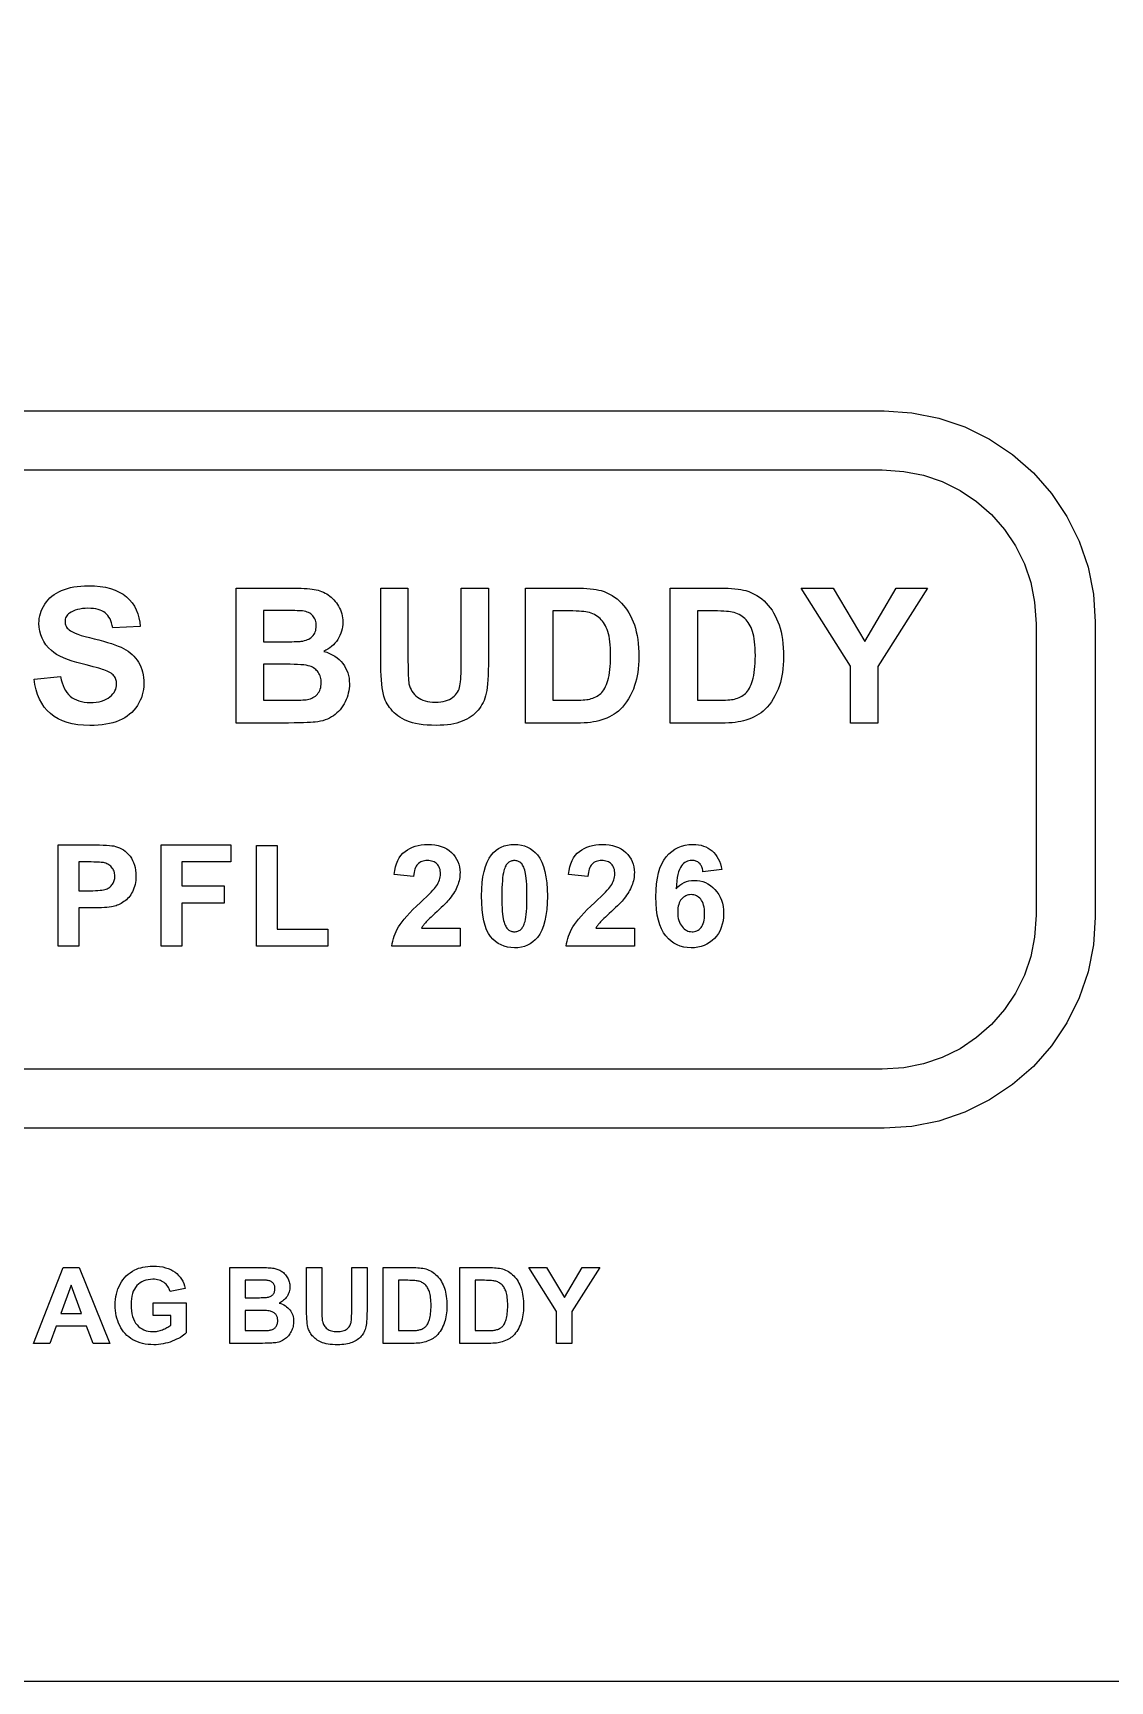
# Model space of a CAD drawing. Header units: millimetres. Extents: x 0 to 300, y 0 to 200.
# Drawn here: x 251.72 to 277.23, y 0 to 39.06 of the extents above; entities that cross this region are included whole.
import ezdxf

# ---------------------------------------------------------------- set-up
doc = ezdxf.new("R2010")
doc.units = ezdxf.units.MM
for name, color, linetype in [('CUT', 1, 'Continuous'), ('ENGRAVE', 5, 'Continuous'), ('LABELS', 250, 'Continuous'), ('SHEET', 8, 'Continuous')]:
    doc.layers.add(name, color=color, linetype=linetype)

msp = doc.modelspace()

# ---------------------------------------------------------------- linework, layer by layer
at = {"layer": 'CUT'}
msp.add_lwpolyline([(239.881, 30.101), (271.881, 30.101), (272.534, 30.058), (273.175, 29.93), (273.795, 29.72), (274.381, 29.431), (274.925, 29.068), (275.417, 28.636), (275.848, 28.145), (276.211, 27.601), (276.501, 27.014), (276.711, 26.395), (276.838, 25.753), (276.881, 25.101), (276.881, 18.101), (276.838, 17.448), (276.711, 16.807), (276.501, 16.187), (276.211, 15.601), (275.848, 15.057), (275.417, 14.565), (274.925, 14.134), (274.381, 13.771), (273.795, 13.481), (273.175, 13.271), (272.534, 13.144), (271.881, 13.101), (239.881, 13.101)], dxfattribs=at)
at = {"layer": 'ENGRAVE'}
msp.add_lwpolyline([(239.927, 28.701), (271.835, 28.701), (272.351, 28.667), (272.812, 28.575), (273.258, 28.424), (273.68, 28.216), (274.071, 27.954), (274.425, 27.644), (274.735, 27.29), (274.996, 26.899), (275.204, 26.477), (275.356, 26.032), (275.447, 25.57), (275.481, 25.055), (275.481, 18.147), (275.447, 17.631), (275.356, 17.17), (275.204, 16.724), (274.996, 16.302), (274.735, 15.911), (274.425, 15.557), (274.071, 15.247), (273.68, 14.986), (273.258, 14.778), (272.812, 14.626), (272.351, 14.535), (271.835, 14.501), (239.927, 14.501)], dxfattribs=at)
for points in [[(252.433, 23.59), (252.46, 23.53), (252.491, 23.474), (252.525, 23.424), (252.563, 23.379), (252.605, 23.339), (252.65, 23.304), (252.699, 23.274), (252.752, 23.249), (252.808, 23.228), (252.869, 23.212), (252.933, 23.2), (253.001, 23.193), (253.073, 23.191), (253.149, 23.193), (253.219, 23.199), (253.285, 23.209), (253.347, 23.224), (253.403, 23.242), (253.455, 23.265), (253.501, 23.292), (253.543, 23.323), (253.58, 23.357), (253.613, 23.392), (253.64, 23.428), (253.662, 23.466), (253.679, 23.505), (253.692, 23.546), (253.699, 23.588), (253.702, 23.632), (253.7, 23.66), (253.697, 23.686), (253.692, 23.712), (253.685, 23.737), (253.676, 23.76), (253.664, 23.783), (253.651, 23.804), (253.635, 23.825), (253.617, 23.845), (253.595, 23.863), (253.571, 23.882), (253.544, 23.899), (253.513, 23.916), (253.479, 23.933), (253.442, 23.948), (253.402, 23.964), (253.37, 23.974), (253.328, 23.987), (253.277, 24.002), (253.216, 24.018), (253.147, 24.037), (253.069, 24.057), (252.982, 24.079), (252.885, 24.103), (252.76, 24.136), (252.645, 24.171), (252.539, 24.208), (252.443, 24.247), (252.357, 24.287), (252.28, 24.33), (252.213, 24.374), (252.156, 24.42), (252.087, 24.488), (252.027, 24.559), (251.977, 24.634), (251.935, 24.713), (251.903, 24.795), (251.88, 24.881), (251.866, 24.971), (251.861, 25.064), (251.864, 25.124), (251.87, 25.184), (251.881, 25.243), (251.896, 25.3), (251.916, 25.357), (251.939, 25.413), (251.968, 25.467), (252, 25.521), (252.037, 25.573), (252.077, 25.621), (252.121, 25.666), (252.169, 25.708), (252.221, 25.747), (252.277, 25.783), (252.336, 25.816), (252.399, 25.845), (252.466, 25.871), (252.537, 25.894), (252.61, 25.913), (252.687, 25.929), (252.768, 25.941), (252.852, 25.949), (252.939, 25.955), (253.029, 25.956), (253.175, 25.952), (253.312, 25.94), (253.439, 25.919), (253.557, 25.89), (253.666, 25.853), (253.765, 25.808), (253.855, 25.754), (253.936, 25.692), (254.008, 25.624), (254.07, 25.549), (254.124, 25.469), (254.168, 25.384), (254.204, 25.293), (254.23, 25.197), (254.248, 25.095), (254.256, 24.987), (253.61, 24.959), (253.598, 25.018), (253.583, 25.074), (253.565, 25.124), (253.545, 25.171), (253.521, 25.213), (253.494, 25.251), (253.465, 25.284), (253.432, 25.314), (253.396, 25.339), (253.355, 25.361), (253.31, 25.379), (253.261, 25.395), (253.208, 25.406), (253.151, 25.415), (253.089, 25.42), (253.023, 25.422), (252.954, 25.42), (252.89, 25.414), (252.829, 25.405), (252.772, 25.393), (252.718, 25.376), (252.669, 25.357), (252.623, 25.333), (252.582, 25.306), (252.558, 25.287), (252.537, 25.266), (252.519, 25.243), (252.505, 25.219), (252.494, 25.194), (252.486, 25.166), (252.481, 25.138), (252.479, 25.107), (252.481, 25.079), (252.485, 25.053), (252.493, 25.027), (252.503, 25.002), (252.517, 24.978), (252.533, 24.955), (252.553, 24.934), (252.575, 24.913), (252.611, 24.887), (252.658, 24.861), (252.716, 24.835), (252.785, 24.808), (252.864, 24.781), (252.955, 24.754), (253.057, 24.727), (253.169, 24.699), (253.283, 24.671), (253.389, 24.643), (253.488, 24.615), (253.579, 24.586), (253.662, 24.557), (253.738, 24.528), (253.806, 24.498), (253.866, 24.469), (253.921, 24.438), (253.973, 24.404), (254.022, 24.367), (254.068, 24.328), (254.11, 24.286), (254.15, 24.241), (254.186, 24.194), (254.22, 24.144), (254.25, 24.091), (254.276, 24.034), (254.298, 23.975), (254.316, 23.913), (254.33, 23.848), (254.34, 23.78), (254.346, 23.708), (254.348, 23.634), (254.345, 23.566), (254.338, 23.499), (254.326, 23.433), (254.309, 23.368), (254.288, 23.304), (254.262, 23.241), (254.231, 23.179), (254.195, 23.119), (254.155, 23.061), (254.111, 23.006), (254.062, 22.956), (254.01, 22.91), (253.954, 22.867), (253.894, 22.828), (253.831, 22.793), (253.763, 22.762), (253.691, 22.735), (253.614, 22.711), (253.534, 22.691), (253.449, 22.674), (253.36, 22.662), (253.266, 22.652), (253.168, 22.647), (253.066, 22.645), (252.919, 22.65), (252.781, 22.663), (252.651, 22.685), (252.53, 22.715), (252.418, 22.755), (252.314, 22.803), (252.22, 22.86), (252.134, 22.926), (252.057, 23), (251.988, 23.082), (251.927, 23.172), (251.875, 23.27), (251.83, 23.376), (251.794, 23.491), (251.766, 23.613), (251.746, 23.743), (252.374, 23.804), (252.39, 23.728), (252.41, 23.656)], [(258.214, 25.89), (258.276, 25.884), (258.331, 25.878), (258.381, 25.87), (258.427, 25.861), (258.472, 25.85), (258.515, 25.837), (258.558, 25.821), (258.599, 25.804), (258.639, 25.784), (258.677, 25.762), (258.715, 25.738), (258.751, 25.712), (258.785, 25.684), (258.818, 25.653), (258.85, 25.621), (258.88, 25.587), (258.908, 25.55), (258.935, 25.511), (258.96, 25.471), (258.983, 25.428), (259.003, 25.385), (259.02, 25.34), (259.034, 25.294), (259.045, 25.246), (259.053, 25.198), (259.057, 25.148), (259.059, 25.096), (259.057, 25.041), (259.051, 24.986), (259.042, 24.933), (259.028, 24.881), (259.011, 24.83), (258.991, 24.78), (258.966, 24.731), (258.938, 24.684), (258.906, 24.638), (258.872, 24.596), (258.835, 24.556), (258.795, 24.52), (258.752, 24.486), (258.707, 24.455), (258.66, 24.427), (258.609, 24.402), (258.68, 24.379), (258.747, 24.352), (258.809, 24.322), (258.868, 24.287), (258.922, 24.249), (258.972, 24.207), (259.017, 24.161), (259.059, 24.112), (259.096, 24.06), (259.127, 24.005), (259.154, 23.948), (259.177, 23.889), (259.194, 23.827), (259.206, 23.764), (259.213, 23.698), (259.216, 23.63), (259.214, 23.575), (259.21, 23.521), (259.202, 23.468), (259.19, 23.414), (259.176, 23.361), (259.159, 23.309), (259.138, 23.257), (259.114, 23.205), (259.088, 23.155), (259.059, 23.107), (259.028, 23.062), (258.994, 23.019), (258.958, 22.98), (258.92, 22.942), (258.88, 22.908), (258.837, 22.875), (258.792, 22.846), (258.744, 22.82), (258.694, 22.796), (258.641, 22.776), (258.586, 22.758), (258.528, 22.744), (258.467, 22.732), (258.404, 22.724), (258.356, 22.72), (258.295, 22.716), (258.219, 22.712), (258.128, 22.71), (258.024, 22.707), (257.905, 22.705), (257.772, 22.703), (257.625, 22.702), (256.535, 22.702), (256.535, 25.902), (257.814, 25.902), (257.906, 25.901), (257.992, 25.9), (258.072, 25.897), (258.146, 25.894)], [(260.605, 23.981), (260.607, 23.9), (260.609, 23.829), (260.613, 23.766), (260.617, 23.713), (260.622, 23.669), (260.627, 23.634), (260.639, 23.586), (260.655, 23.541), (260.675, 23.497), (260.697, 23.457), (260.724, 23.419), (260.754, 23.383), (260.788, 23.349), (260.825, 23.319), (260.866, 23.291), (260.91, 23.266), (260.958, 23.246), (261.01, 23.229), (261.065, 23.216), (261.123, 23.207), (261.186, 23.201), (261.252, 23.2), (261.318, 23.201), (261.381, 23.207), (261.439, 23.215), (261.493, 23.228), (261.543, 23.243), (261.588, 23.263), (261.629, 23.286), (261.666, 23.312), (261.7, 23.341), (261.729, 23.371), (261.755, 23.403), (261.778, 23.437), (261.797, 23.473), (261.813, 23.509), (261.826, 23.548), (261.834, 23.588), (261.841, 23.632), (261.847, 23.683), (261.852, 23.741), (261.856, 23.806), (261.859, 23.877), (261.861, 23.955), (261.862, 24.04), (261.863, 24.132), (261.863, 25.902), (262.509, 25.902), (262.509, 24.221), (262.508, 24.082), (262.506, 23.954), (262.502, 23.836), (262.496, 23.729), (262.488, 23.633), (262.479, 23.547), (262.469, 23.472), (262.457, 23.407), (262.442, 23.349), (262.425, 23.293), (262.405, 23.239), (262.382, 23.188), (262.356, 23.139), (262.328, 23.092), (262.297, 23.047), (262.263, 23.005), (262.227, 22.965), (262.187, 22.928), (262.144, 22.892), (262.099, 22.858), (262.05, 22.827), (261.999, 22.797), (261.944, 22.77), (261.887, 22.744), (261.826, 22.722), (261.76, 22.702), (261.69, 22.685), (261.615, 22.672), (261.536, 22.661), (261.452, 22.653), (261.364, 22.649), (261.271, 22.647), (261.16, 22.649), (261.056, 22.654), (260.959, 22.662), (260.868, 22.674), (260.785, 22.689), (260.708, 22.707), (260.639, 22.728), (260.576, 22.753), (260.518, 22.781), (260.464, 22.81), (260.412, 22.841), (260.364, 22.875), (260.319, 22.91), (260.277, 22.948), (260.238, 22.987), (260.202, 23.028), (260.169, 23.071), (260.139, 23.114), (260.112, 23.157), (260.088, 23.201), (260.066, 23.246), (260.048, 23.291), (260.033, 23.337), (260.02, 23.383), (260.006, 23.456), (259.993, 23.537), (259.982, 23.626), (259.973, 23.723), (259.966, 23.829), (259.961, 23.943), (259.958, 24.065), (259.957, 24.195), (259.957, 25.902), (260.603, 25.902), (260.603, 24.169), (260.604, 24.07)], [(264.921, 25.887), (264.994, 25.878), (265.061, 25.867), (265.122, 25.855), (265.178, 25.841), (265.247, 25.818), (265.313, 25.791), (265.377, 25.76), (265.439, 25.726), (265.498, 25.687), (265.555, 25.644), (265.609, 25.597), (265.66, 25.546), (265.709, 25.492), (265.754, 25.434), (265.797, 25.374), (265.837, 25.311), (265.874, 25.244), (265.907, 25.175), (265.938, 25.103), (265.966, 25.028), (265.99, 24.949), (266.011, 24.865), (266.029, 24.778), (266.044, 24.685), (266.056, 24.588), (266.064, 24.487), (266.069, 24.381), (266.07, 24.271), (266.069, 24.174), (266.064, 24.081), (266.057, 23.99), (266.046, 23.904), (266.032, 23.82), (266.015, 23.74), (265.995, 23.663), (265.972, 23.59), (265.941, 23.505), (265.906, 23.424), (265.868, 23.347), (265.826, 23.274), (265.782, 23.206), (265.734, 23.141), (265.684, 23.081), (265.629, 23.025), (265.586, 22.985), (265.538, 22.948), (265.487, 22.912), (265.432, 22.879), (265.373, 22.848), (265.311, 22.82), (265.245, 22.794), (265.175, 22.77), (265.12, 22.754), (265.06, 22.74), (264.995, 22.728), (264.926, 22.719), (264.852, 22.711), (264.774, 22.706), (264.691, 22.703), (264.604, 22.702), (263.388, 22.702), (263.388, 25.902), (264.569, 25.902), (264.666, 25.901), (264.757, 25.898), (264.842, 25.893)], [(268.349, 25.887), (268.422, 25.878), (268.489, 25.867), (268.551, 25.855), (268.606, 25.841), (268.675, 25.818), (268.742, 25.791), (268.806, 25.76), (268.867, 25.726), (268.926, 25.687), (268.983, 25.644), (269.037, 25.597), (269.088, 25.546), (269.137, 25.492), (269.183, 25.434), (269.226, 25.374), (269.265, 25.311), (269.302, 25.244), (269.336, 25.175), (269.366, 25.103), (269.394, 25.028), (269.419, 24.949), (269.44, 24.865), (269.458, 24.778), (269.473, 24.685), (269.484, 24.588), (269.492, 24.487), (269.497, 24.381), (269.499, 24.271), (269.497, 24.174), (269.493, 24.081), (269.485, 23.99), (269.474, 23.904), (269.46, 23.82), (269.444, 23.74), (269.424, 23.663), (269.401, 23.59), (269.369, 23.505), (269.334, 23.424), (269.296, 23.347), (269.255, 23.274), (269.21, 23.206), (269.163, 23.141), (269.112, 23.081), (269.058, 23.025), (269.014, 22.985), (268.966, 22.948), (268.915, 22.912), (268.86, 22.879), (268.802, 22.848), (268.739, 22.82), (268.673, 22.794), (268.604, 22.77), (268.548, 22.754), (268.488, 22.74), (268.423, 22.728), (268.354, 22.719), (268.28, 22.711), (268.202, 22.706), (268.119, 22.703), (268.032, 22.702), (266.816, 22.702), (266.816, 25.902), (267.997, 25.902), (268.094, 25.901), (268.185, 25.898), (268.27, 25.893)], [(271.425, 24.636), (272.163, 25.902), (272.908, 25.902), (271.731, 24.044), (271.731, 22.702), (271.087, 22.702), (271.087, 24.049), (269.915, 25.902), (270.672, 25.902)], [(257.911, 24.632), (257.965, 24.634), (258.011, 24.635), (258.047, 24.638), (258.074, 24.64), (258.115, 24.646), (258.153, 24.655), (258.189, 24.666), (258.222, 24.679), (258.254, 24.694), (258.283, 24.712), (258.31, 24.732), (258.335, 24.755), (258.357, 24.779), (258.377, 24.806), (258.393, 24.834), (258.406, 24.865), (258.417, 24.897), (258.424, 24.931), (258.429, 24.967), (258.43, 25.005), (258.429, 25.041), (258.425, 25.075), (258.419, 25.108), (258.41, 25.139), (258.398, 25.169), (258.384, 25.196), (258.367, 25.222), (258.348, 25.246), (258.326, 25.268), (258.302, 25.288), (258.276, 25.305), (258.246, 25.32), (258.215, 25.333), (258.181, 25.344), (258.144, 25.352), (258.105, 25.358), (258.075, 25.361), (258.034, 25.363), (257.982, 25.365), (257.919, 25.367), (257.844, 25.368), (257.758, 25.369), (257.661, 25.369), (257.553, 25.369), (257.181, 25.369), (257.181, 24.629), (257.605, 24.629), (257.695, 24.629), (257.776, 24.63), (257.848, 24.631)], [(264.698, 23.245), (264.749, 23.249), (264.796, 23.253), (264.838, 23.258), (264.875, 23.264), (264.907, 23.272), (264.945, 23.282), (264.982, 23.295), (265.017, 23.309), (265.051, 23.325), (265.083, 23.342), (265.113, 23.361), (265.141, 23.382), (265.168, 23.405), (265.193, 23.43), (265.217, 23.459), (265.24, 23.492), (265.262, 23.529), (265.283, 23.569), (265.302, 23.614), (265.32, 23.662), (265.337, 23.714), (265.352, 23.77), (265.366, 23.831), (265.377, 23.897), (265.386, 23.968), (265.393, 24.043), (265.398, 24.124), (265.401, 24.209), (265.402, 24.3), (265.401, 24.39), (265.398, 24.474), (265.393, 24.554), (265.386, 24.628), (265.377, 24.696), (265.366, 24.759), (265.352, 24.817), (265.337, 24.869), (265.32, 24.918), (265.301, 24.963), (265.281, 25.006), (265.258, 25.046), (265.235, 25.084), (265.209, 25.118), (265.182, 25.15), (265.154, 25.179), (265.123, 25.206), (265.091, 25.231), (265.056, 25.253), (265.02, 25.273), (264.982, 25.29), (264.941, 25.306), (264.899, 25.319), (264.855, 25.33), (264.817, 25.337), (264.771, 25.343), (264.717, 25.349), (264.654, 25.353), (264.584, 25.356), (264.505, 25.359), (264.419, 25.36), (264.324, 25.361), (264.034, 25.361), (264.034, 23.241), (264.516, 23.241), (264.582, 23.242), (264.642, 23.243)], [(268.126, 23.245), (268.178, 23.249), (268.224, 23.253), (268.266, 23.258), (268.303, 23.264), (268.335, 23.272), (268.374, 23.282), (268.411, 23.295), (268.446, 23.309), (268.479, 23.325), (268.511, 23.342), (268.541, 23.361), (268.569, 23.382), (268.596, 23.405), (268.622, 23.43), (268.646, 23.459), (268.669, 23.492), (268.69, 23.529), (268.711, 23.569), (268.73, 23.614), (268.748, 23.662), (268.765, 23.714), (268.781, 23.77), (268.794, 23.831), (268.805, 23.897), (268.814, 23.968), (268.822, 24.043), (268.827, 24.124), (268.83, 24.209), (268.831, 24.3), (268.83, 24.39), (268.827, 24.474), (268.822, 24.554), (268.814, 24.628), (268.805, 24.696), (268.794, 24.759), (268.781, 24.817), (268.765, 24.869), (268.748, 24.918), (268.729, 24.963), (268.709, 25.006), (268.687, 25.046), (268.663, 25.084), (268.638, 25.118), (268.611, 25.15), (268.582, 25.179), (268.552, 25.206), (268.519, 25.231), (268.485, 25.253), (268.448, 25.273), (268.41, 25.29), (268.37, 25.306), (268.327, 25.319), (268.283, 25.33), (268.245, 25.337), (268.199, 25.343), (268.145, 25.349), (268.083, 25.353), (268.012, 25.356), (267.934, 25.359), (267.847, 25.36), (267.753, 25.361), (267.462, 25.361), (267.462, 23.241), (267.945, 23.241), (268.01, 23.242), (268.071, 23.243)], [(258.006, 23.244), (258.065, 23.246), (258.116, 23.249), (258.16, 23.252), (258.195, 23.256), (258.223, 23.261), (258.258, 23.268), (258.291, 23.278), (258.323, 23.291), (258.353, 23.306), (258.382, 23.323), (258.409, 23.342), (258.434, 23.364), (258.457, 23.388), (258.479, 23.415), (258.497, 23.443), (258.513, 23.474), (258.525, 23.507), (258.535, 23.542), (258.542, 23.579), (258.546, 23.619), (258.548, 23.66), (258.547, 23.695), (258.544, 23.729), (258.538, 23.762), (258.53, 23.793), (258.521, 23.823), (258.509, 23.852), (258.494, 23.879), (258.478, 23.905), (258.46, 23.929), (258.439, 23.951), (258.417, 23.972), (258.393, 23.991), (258.366, 24.009), (258.338, 24.025), (258.308, 24.039), (258.276, 24.051), (258.238, 24.062), (258.191, 24.071), (258.134, 24.079), (258.067, 24.085), (257.99, 24.09), (257.904, 24.094), (257.809, 24.096), (257.703, 24.097), (257.181, 24.097), (257.181, 23.241), (257.78, 23.241), (257.863, 23.241), (257.938, 23.242)], [(253.386, 19.811), (253.463, 19.807), (253.53, 19.802), (253.587, 19.796), (253.635, 19.789), (253.674, 19.78), (253.724, 19.765), (253.773, 19.745), (253.819, 19.722), (253.863, 19.695), (253.905, 19.663), (253.945, 19.628), (253.983, 19.589), (254.019, 19.545), (254.052, 19.499), (254.08, 19.448), (254.104, 19.395), (254.123, 19.338), (254.139, 19.278), (254.15, 19.215), (254.156, 19.148), (254.158, 19.078), (254.157, 19.024), (254.153, 18.972), (254.147, 18.922), (254.138, 18.875), (254.127, 18.829), (254.113, 18.786), (254.097, 18.745), (254.078, 18.706), (254.057, 18.67), (254.035, 18.635), (254.012, 18.603), (253.987, 18.572), (253.961, 18.543), (253.933, 18.517), (253.904, 18.492), (253.874, 18.47), (253.843, 18.449), (253.812, 18.43), (253.781, 18.414), (253.75, 18.398), (253.718, 18.385), (253.687, 18.374), (253.655, 18.364), (253.623, 18.356), (253.577, 18.348), (253.526, 18.341), (253.471, 18.335), (253.411, 18.33), (253.345, 18.326), (253.275, 18.324), (253.2, 18.322), (253.12, 18.322), (252.804, 18.322), (252.804, 17.416), (252.32, 17.416), (252.32, 19.816), (253.097, 19.816), (253.203, 19.816), (253.299, 19.814)], [(255.244, 19.41), (255.244, 18.842), (256.246, 18.842), (256.246, 18.436), (255.244, 18.436), (255.244, 17.416), (254.759, 17.416), (254.759, 19.816), (256.405, 19.816), (256.405, 19.41)], [(258.707, 17.821), (258.707, 17.416), (257.017, 17.416), (257.017, 19.797), (257.502, 19.797), (257.502, 17.821)], [(260.243, 17.536), (260.258, 17.594), (260.276, 17.652), (260.297, 17.709), (260.321, 17.766), (260.349, 17.821), (260.38, 17.876), (260.417, 17.932), (260.462, 17.993), (260.515, 18.058), (260.575, 18.128), (260.644, 18.202), (260.72, 18.281), (260.805, 18.364), (260.898, 18.451), (260.972, 18.521), (261.038, 18.584), (261.097, 18.642), (261.149, 18.694), (261.193, 18.74), (261.229, 18.781), (261.258, 18.815), (261.279, 18.844), (261.301, 18.879), (261.321, 18.915), (261.337, 18.95), (261.35, 18.986), (261.361, 19.021), (261.368, 19.056), (261.373, 19.091), (261.374, 19.125), (261.373, 19.163), (261.369, 19.198), (261.362, 19.231), (261.353, 19.262), (261.342, 19.29), (261.328, 19.316), (261.311, 19.34), (261.291, 19.362), (261.27, 19.381), (261.246, 19.398), (261.221, 19.412), (261.193, 19.424), (261.163, 19.433), (261.132, 19.44), (261.098, 19.443), (261.063, 19.445), (261.028, 19.443), (260.995, 19.439), (260.963, 19.433), (260.934, 19.423), (260.906, 19.411), (260.88, 19.396), (260.856, 19.378), (260.834, 19.358), (260.814, 19.334), (260.796, 19.307), (260.78, 19.277), (260.767, 19.243), (260.756, 19.205), (260.747, 19.163), (260.74, 19.118), (260.736, 19.07), (260.277, 19.116), (260.29, 19.207), (260.309, 19.292), (260.333, 19.37), (260.362, 19.442), (260.397, 19.507), (260.437, 19.565), (260.483, 19.616), (260.534, 19.661), (260.59, 19.7), (260.649, 19.733), (260.712, 19.762), (260.777, 19.785), (260.847, 19.803), (260.919, 19.816), (260.995, 19.824), (261.075, 19.826), (261.161, 19.823), (261.243, 19.814), (261.32, 19.799), (261.392, 19.778), (261.459, 19.751), (261.522, 19.718), (261.58, 19.68), (261.633, 19.635), (261.68, 19.585), (261.722, 19.533), (261.756, 19.478), (261.785, 19.42), (261.807, 19.359), (261.823, 19.295), (261.833, 19.228), (261.836, 19.158), (261.835, 19.118), (261.832, 19.078), (261.828, 19.039), (261.821, 19), (261.813, 18.962), (261.803, 18.924), (261.791, 18.886), (261.778, 18.85), (261.762, 18.813), (261.744, 18.775), (261.725, 18.738), (261.703, 18.7), (261.678, 18.661), (261.652, 18.622), (261.624, 18.583), (261.593, 18.543), (261.571, 18.515), (261.543, 18.484), (261.512, 18.45), (261.476, 18.413), (261.437, 18.373), (261.393, 18.331), (261.345, 18.285), (261.292, 18.237), (261.24, 18.189), (261.193, 18.145), (261.151, 18.106), (261.114, 18.07), (261.082, 18.039), (261.055, 18.012), (261.033, 17.99), (261.016, 17.971), (261.002, 17.955), (260.989, 17.939), (260.976, 17.923), (260.964, 17.907), (260.952, 17.891), (260.942, 17.875), (260.932, 17.859), (260.922, 17.844), (261.836, 17.844), (261.836, 17.416), (260.223, 17.416), (260.231, 17.477)], [(263.501, 19.729), (263.562, 19.686), (263.618, 19.636), (263.67, 19.577), (263.724, 19.498), (263.772, 19.406), (263.812, 19.302), (263.845, 19.186), (263.871, 19.057), (263.889, 18.917), (263.9, 18.765), (263.904, 18.6), (263.9, 18.436), (263.889, 18.283), (263.871, 18.143), (263.845, 18.015), (263.812, 17.898), (263.771, 17.794), (263.723, 17.701), (263.668, 17.621), (263.617, 17.563), (263.561, 17.514), (263.5, 17.471), (263.435, 17.437), (263.364, 17.41), (263.289, 17.391), (263.209, 17.379), (263.124, 17.375), (263.039, 17.38), (262.958, 17.392), (262.881, 17.413), (262.808, 17.443), (262.74, 17.481), (262.675, 17.527), (262.615, 17.582), (262.56, 17.645), (262.509, 17.719), (262.466, 17.806), (262.429, 17.906), (262.399, 18.019), (262.375, 18.146), (262.359, 18.286), (262.349, 18.439), (262.345, 18.605), (262.349, 18.768), (262.36, 18.92), (262.378, 19.06), (262.404, 19.188), (262.437, 19.304), (262.478, 19.408), (262.526, 19.5), (262.581, 19.581), (262.632, 19.638), (262.688, 19.688), (262.749, 19.73), (262.814, 19.765), (262.885, 19.792), (262.96, 19.811), (263.04, 19.822), (263.124, 19.826), (263.209, 19.822), (263.289, 19.811), (263.365, 19.791), (263.435, 19.764)], [(264.372, 17.536), (264.387, 17.594), (264.405, 17.652), (264.426, 17.709), (264.451, 17.766), (264.479, 17.821), (264.51, 17.876), (264.546, 17.932), (264.591, 17.993), (264.644, 18.058), (264.705, 18.128), (264.773, 18.202), (264.85, 18.281), (264.934, 18.364), (265.027, 18.451), (265.101, 18.521), (265.168, 18.584), (265.226, 18.642), (265.278, 18.694), (265.322, 18.74), (265.358, 18.781), (265.387, 18.815), (265.408, 18.844), (265.431, 18.879), (265.45, 18.915), (265.466, 18.95), (265.48, 18.986), (265.49, 19.021), (265.498, 19.056), (265.502, 19.091), (265.503, 19.125), (265.502, 19.163), (265.498, 19.198), (265.492, 19.231), (265.483, 19.262), (265.471, 19.29), (265.457, 19.316), (265.44, 19.34), (265.421, 19.362), (265.399, 19.381), (265.375, 19.398), (265.35, 19.412), (265.322, 19.424), (265.293, 19.433), (265.261, 19.44), (265.228, 19.443), (265.192, 19.445), (265.157, 19.443), (265.124, 19.439), (265.093, 19.433), (265.063, 19.423), (265.035, 19.411), (265.009, 19.396), (264.985, 19.378), (264.963, 19.358), (264.943, 19.334), (264.925, 19.307), (264.909, 19.277), (264.896, 19.243), (264.885, 19.205), (264.876, 19.163), (264.869, 19.118), (264.865, 19.07), (264.407, 19.116), (264.42, 19.207), (264.438, 19.292), (264.462, 19.37), (264.491, 19.442), (264.526, 19.507), (264.566, 19.565), (264.612, 19.616), (264.664, 19.661), (264.719, 19.7), (264.778, 19.733), (264.841, 19.762), (264.907, 19.785), (264.976, 19.803), (265.049, 19.816), (265.124, 19.824), (265.204, 19.826), (265.29, 19.823), (265.372, 19.814), (265.449, 19.799), (265.521, 19.778), (265.588, 19.751), (265.651, 19.718), (265.709, 19.68), (265.762, 19.635), (265.81, 19.585), (265.851, 19.533), (265.886, 19.478), (265.914, 19.42), (265.937, 19.359), (265.952, 19.295), (265.962, 19.228), (265.965, 19.158), (265.964, 19.118), (265.961, 19.078), (265.957, 19.039), (265.951, 19), (265.942, 18.962), (265.932, 18.924), (265.921, 18.886), (265.907, 18.85), (265.891, 18.813), (265.874, 18.775), (265.854, 18.738), (265.832, 18.7), (265.808, 18.661), (265.782, 18.622), (265.753, 18.583), (265.723, 18.543), (265.7, 18.515), (265.673, 18.484), (265.641, 18.45), (265.606, 18.413), (265.566, 18.373), (265.522, 18.331), (265.474, 18.285), (265.422, 18.237), (265.37, 18.189), (265.323, 18.145), (265.281, 18.106), (265.244, 18.07), (265.212, 18.039), (265.185, 18.012), (265.163, 17.99), (265.146, 17.971), (265.132, 17.955), (265.118, 17.939), (265.105, 17.923), (265.093, 17.907), (265.082, 17.891), (265.071, 17.875), (265.061, 17.859), (265.052, 17.844), (265.965, 17.844), (265.965, 17.416), (264.353, 17.416), (264.361, 17.477)], [(267.56, 19.299), (267.548, 19.323), (267.535, 19.345), (267.521, 19.365), (267.504, 19.383), (267.486, 19.398), (267.467, 19.411), (267.447, 19.422), (267.425, 19.432), (267.402, 19.439), (267.378, 19.444), (267.353, 19.447), (267.326, 19.448), (267.29, 19.446), (267.256, 19.44), (267.223, 19.43), (267.191, 19.415), (267.161, 19.397), (267.133, 19.374), (267.105, 19.348), (267.079, 19.317), (267.055, 19.28), (267.034, 19.234), (267.014, 19.179), (266.997, 19.115), (266.983, 19.043), (266.97, 18.961), (266.96, 18.871), (266.953, 18.772), (266.997, 18.819), (267.044, 18.861), (267.093, 18.896), (267.145, 18.924), (267.2, 18.946), (267.257, 18.962), (267.317, 18.972), (267.38, 18.975), (267.451, 18.971), (267.519, 18.961), (267.584, 18.944), (267.647, 18.92), (267.708, 18.889), (267.766, 18.851), (267.821, 18.807), (267.873, 18.755), (267.922, 18.699), (267.963, 18.638), (267.999, 18.573), (268.028, 18.504), (268.05, 18.431), (268.066, 18.355), (268.076, 18.274), (268.079, 18.189), (268.076, 18.099), (268.065, 18.014), (268.048, 17.933), (268.025, 17.857), (267.994, 17.786), (267.957, 17.718), (267.913, 17.656), (267.863, 17.598), (267.807, 17.546), (267.747, 17.501), (267.683, 17.462), (267.616, 17.431), (267.545, 17.407), (267.47, 17.389), (267.391, 17.379), (267.308, 17.375), (267.219, 17.38), (267.134, 17.393), (267.053, 17.415), (266.977, 17.446), (266.904, 17.486), (266.835, 17.534), (266.771, 17.592), (266.71, 17.658), (266.655, 17.734), (266.608, 17.822), (266.568, 17.92), (266.535, 18.03), (266.509, 18.152), (266.491, 18.284), (266.48, 18.428), (266.476, 18.584), (266.48, 18.743), (266.491, 18.89), (266.51, 19.027), (266.537, 19.151), (266.571, 19.264), (266.613, 19.366), (266.663, 19.456), (266.72, 19.535), (266.783, 19.603), (266.851, 19.662), (266.924, 19.712), (267, 19.753), (267.082, 19.785), (267.168, 19.808), (267.259, 19.822), (267.354, 19.826), (267.421, 19.824), (267.484, 19.817), (267.545, 19.805), (267.604, 19.788), (267.659, 19.766), (267.711, 19.74), (267.76, 19.709), (267.806, 19.673), (267.849, 19.633), (267.888, 19.588), (267.922, 19.539), (267.953, 19.485), (267.98, 19.428), (268.002, 19.366), (268.02, 19.299), (268.035, 19.229), (267.589, 19.18), (267.584, 19.213), (267.578, 19.244), (267.57, 19.273)], [(253.258, 18.735), (253.309, 18.739), (253.354, 18.744), (253.393, 18.75), (253.426, 18.758), (253.453, 18.767), (253.476, 18.777), (253.498, 18.788), (253.519, 18.801), (253.539, 18.815), (253.557, 18.831), (253.574, 18.847), (253.59, 18.865), (253.604, 18.885), (253.617, 18.905), (253.628, 18.927), (253.638, 18.949), (253.645, 18.972), (253.651, 18.995), (253.656, 19.02), (253.658, 19.045), (253.659, 19.071), (253.658, 19.103), (253.654, 19.134), (253.648, 19.163), (253.64, 19.191), (253.629, 19.217), (253.616, 19.242), (253.6, 19.266), (253.582, 19.288), (253.562, 19.308), (253.541, 19.326), (253.519, 19.342), (253.495, 19.357), (253.47, 19.369), (253.444, 19.379), (253.416, 19.388), (253.387, 19.394), (253.363, 19.398), (253.333, 19.401), (253.297, 19.404), (253.257, 19.406), (253.21, 19.408), (253.159, 19.409), (253.101, 19.41), (253.038, 19.41), (252.804, 19.41), (252.804, 18.729), (253.07, 18.729), (253.138, 18.73), (253.201, 18.732)], [(263.027, 19.424), (263.009, 19.415), (262.992, 19.404), (262.975, 19.392), (262.96, 19.377), (262.945, 19.36), (262.93, 19.34), (262.917, 19.317), (262.905, 19.292), (262.894, 19.264), (262.883, 19.234), (262.874, 19.201), (262.863, 19.152), (262.853, 19.096), (262.845, 19.033), (262.838, 18.961), (262.833, 18.882), (262.829, 18.796), (262.827, 18.702), (262.826, 18.6), (262.827, 18.499), (262.829, 18.405), (262.832, 18.32), (262.837, 18.244), (262.843, 18.175), (262.85, 18.115), (262.859, 18.063), (262.869, 18.02), (262.88, 17.982), (262.892, 17.947), (262.904, 17.916), (262.917, 17.888), (262.931, 17.863), (262.945, 17.842), (262.96, 17.824), (262.976, 17.809), (262.993, 17.797), (263.01, 17.786), (263.027, 17.777), (263.046, 17.77), (263.064, 17.764), (263.084, 17.76), (263.104, 17.758), (263.124, 17.757), (263.145, 17.758), (263.165, 17.76), (263.185, 17.764), (263.203, 17.77), (263.222, 17.778), (263.24, 17.787), (263.257, 17.798), (263.273, 17.81), (263.289, 17.825), (263.304, 17.842), (263.318, 17.862), (263.332, 17.884), (263.344, 17.91), (263.355, 17.937), (263.365, 17.968), (263.375, 18.001), (263.386, 18.049), (263.396, 18.105), (263.404, 18.168), (263.411, 18.239), (263.416, 18.318), (263.419, 18.404), (263.422, 18.498), (263.422, 18.6), (263.422, 18.701), (263.42, 18.795), (263.416, 18.88), (263.412, 18.956), (263.406, 19.025), (263.398, 19.085), (263.39, 19.137), (263.38, 19.18), (263.369, 19.218), (263.357, 19.253), (263.345, 19.284), (263.332, 19.312), (263.318, 19.337), (263.304, 19.358), (263.288, 19.377), (263.273, 19.392), (263.256, 19.404), (263.239, 19.415), (263.221, 19.424), (263.203, 19.431), (263.184, 19.437), (263.165, 19.441), (263.145, 19.444), (263.124, 19.445), (263.104, 19.444), (263.084, 19.441), (263.064, 19.437), (263.045, 19.431)], [(267.032, 17.985), (267.05, 17.946), (267.071, 17.911), (267.095, 17.879), (267.121, 17.85), (267.148, 17.825), (267.176, 17.804), (267.205, 17.787), (267.235, 17.774), (267.266, 17.764), (267.298, 17.759), (267.331, 17.757), (267.362, 17.758), (267.392, 17.763), (267.421, 17.771), (267.448, 17.782), (267.474, 17.796), (267.498, 17.813), (267.522, 17.833), (267.544, 17.857), (267.563, 17.884), (267.581, 17.915), (267.595, 17.95), (267.607, 17.989), (267.617, 18.031), (267.623, 18.078), (267.627, 18.129), (267.629, 18.184), (267.627, 18.241), (267.623, 18.293), (267.616, 18.342), (267.606, 18.387), (267.593, 18.428), (267.577, 18.465), (267.558, 18.498), (267.537, 18.527), (267.513, 18.553), (267.488, 18.575), (267.462, 18.593), (267.434, 18.609), (267.404, 18.621), (267.374, 18.629), (267.341, 18.634), (267.308, 18.636), (267.275, 18.634), (267.244, 18.629), (267.214, 18.621), (267.185, 18.61), (267.158, 18.595), (267.132, 18.578), (267.107, 18.556), (267.084, 18.532), (267.062, 18.504), (267.043, 18.474), (267.028, 18.44), (267.015, 18.403), (267.005, 18.363), (266.998, 18.32), (266.993, 18.274), (266.992, 18.225), (266.993, 18.171), (266.998, 18.119), (267.006, 18.071), (267.018, 18.026)]]:
    msp.add_lwpolyline(points, close=True, dxfattribs=at)
at = {"layer": 'LABELS'}
for points in [[(251.732, 8.001), (252.433, 9.801), (252.817, 9.801), (253.538, 8.001), (253.143, 8.001), (252.985, 8.41), (252.266, 8.41), (252.117, 8.001)], [(255.321, 8.222), (255.288, 8.195), (255.251, 8.17), (255.212, 8.145), (255.169, 8.121), (255.122, 8.098), (255.073, 8.076), (255.02, 8.054), (254.966, 8.034), (254.912, 8.017), (254.857, 8.003), (254.802, 7.991), (254.747, 7.982), (254.692, 7.975), (254.637, 7.971), (254.582, 7.97), (254.512, 7.972), (254.445, 7.977), (254.38, 7.987), (254.317, 8), (254.257, 8.016), (254.199, 8.037), (254.143, 8.061), (254.089, 8.089), (254.038, 8.12), (253.991, 8.154), (253.946, 8.192), (253.905, 8.233), (253.867, 8.276), (253.833, 8.324), (253.802, 8.374), (253.774, 8.427), (253.749, 8.483), (253.727, 8.54), (253.709, 8.598), (253.694, 8.658), (253.683, 8.718), (253.675, 8.78), (253.67, 8.843), (253.668, 8.907), (253.67, 8.976), (253.675, 9.044), (253.685, 9.109), (253.698, 9.172), (253.714, 9.234), (253.734, 9.293), (253.758, 9.351), (253.786, 9.407), (253.817, 9.46), (253.852, 9.51), (253.89, 9.556), (253.931, 9.6), (253.976, 9.64), (254.024, 9.677), (254.076, 9.711), (254.131, 9.742), (254.176, 9.763), (254.223, 9.781), (254.273, 9.796), (254.325, 9.809), (254.38, 9.819), (254.438, 9.826), (254.499, 9.83), (254.562, 9.831), (254.643, 9.829), (254.72, 9.823), (254.793, 9.812), (254.86, 9.796), (254.924, 9.777), (254.982, 9.752), (255.036, 9.724), (255.086, 9.691), (255.131, 9.654), (255.171, 9.614), (255.208, 9.57), (255.24, 9.523), (255.269, 9.473), (255.293, 9.42), (255.312, 9.363), (255.328, 9.302), (254.967, 9.235), (254.957, 9.267), (254.944, 9.298), (254.929, 9.326), (254.912, 9.353), (254.893, 9.379), (254.872, 9.402), (254.849, 9.424), (254.824, 9.444), (254.797, 9.462), (254.768, 9.478), (254.738, 9.491), (254.706, 9.502), (254.672, 9.51), (254.637, 9.516), (254.6, 9.52), (254.562, 9.521), (254.504, 9.518), (254.449, 9.511), (254.397, 9.5), (254.348, 9.483), (254.302, 9.462), (254.26, 9.436), (254.22, 9.405), (254.183, 9.37), (254.15, 9.33), (254.122, 9.285), (254.097, 9.236), (254.078, 9.182), (254.062, 9.124), (254.051, 9.061), (254.045, 8.994), (254.043, 8.922), (254.045, 8.844), (254.051, 8.771), (254.063, 8.704), (254.078, 8.641), (254.098, 8.584), (254.123, 8.531), (254.152, 8.484), (254.185, 8.441), (254.222, 8.403), (254.262, 8.371), (254.304, 8.343), (254.349, 8.321), (254.398, 8.303), (254.448, 8.291), (254.502, 8.283), (254.558, 8.281), (254.587, 8.281), (254.615, 8.284), (254.644, 8.287), (254.673, 8.292), (254.701, 8.298), (254.73, 8.306), (254.759, 8.315), (254.787, 8.326), (254.815, 8.337), (254.843, 8.349), (254.869, 8.362), (254.894, 8.375), (254.918, 8.389), (254.941, 8.403), (254.963, 8.419), (254.984, 8.434), (254.984, 8.663), (254.568, 8.663), (254.568, 8.966), (255.351, 8.966), (255.351, 8.249)], [(257.292, 9.796), (257.331, 9.794), (257.365, 9.791), (257.397, 9.787), (257.425, 9.783), (257.45, 9.778), (257.476, 9.772), (257.5, 9.764), (257.524, 9.756), (257.547, 9.746), (257.57, 9.735), (257.591, 9.722), (257.612, 9.709), (257.633, 9.694), (257.652, 9.678), (257.671, 9.661), (257.688, 9.643), (257.705, 9.623), (257.721, 9.603), (257.736, 9.581), (257.751, 9.558), (257.764, 9.534), (257.775, 9.51), (257.784, 9.485), (257.792, 9.459), (257.798, 9.432), (257.802, 9.405), (257.805, 9.377), (257.806, 9.348), (257.805, 9.316), (257.802, 9.286), (257.796, 9.256), (257.789, 9.226), (257.779, 9.198), (257.767, 9.17), (257.754, 9.142), (257.738, 9.116), (257.72, 9.09), (257.701, 9.066), (257.68, 9.044), (257.657, 9.023), (257.634, 9.004), (257.608, 8.987), (257.581, 8.971), (257.553, 8.957), (257.593, 8.944), (257.63, 8.929), (257.666, 8.912), (257.698, 8.892), (257.729, 8.871), (257.757, 8.847), (257.783, 8.822), (257.806, 8.794), (257.827, 8.764), (257.844, 8.734), (257.86, 8.702), (257.872, 8.668), (257.882, 8.634), (257.889, 8.598), (257.893, 8.561), (257.894, 8.523), (257.893, 8.492), (257.891, 8.462), (257.886, 8.431), (257.88, 8.402), (257.872, 8.372), (257.862, 8.342), (257.851, 8.313), (257.837, 8.284), (257.822, 8.256), (257.806, 8.229), (257.788, 8.203), (257.77, 8.179), (257.749, 8.157), (257.728, 8.136), (257.705, 8.116), (257.681, 8.098), (257.656, 8.082), (257.629, 8.067), (257.601, 8.054), (257.571, 8.042), (257.54, 8.033), (257.507, 8.024), (257.473, 8.018), (257.437, 8.013), (257.411, 8.011), (257.376, 8.009), (257.333, 8.007), (257.282, 8.005), (257.224, 8.004), (257.157, 8.002), (257.082, 8.002), (256.999, 8.001), (256.386, 8.001), (256.386, 9.801), (257.106, 9.801), (257.158, 9.801), (257.206, 9.8), (257.251, 9.798)], [(258.562, 8.77), (258.563, 8.72), (258.564, 8.675), (258.566, 8.635), (258.567, 8.6), (258.57, 8.57), (258.573, 8.545), (258.576, 8.525), (258.583, 8.498), (258.591, 8.473), (258.602, 8.448), (258.615, 8.425), (258.63, 8.404), (258.647, 8.384), (258.666, 8.365), (258.687, 8.348), (258.71, 8.332), (258.735, 8.318), (258.762, 8.307), (258.791, 8.297), (258.822, 8.29), (258.855, 8.285), (258.89, 8.282), (258.927, 8.281), (258.964, 8.282), (258.999, 8.285), (259.032, 8.29), (259.063, 8.297), (259.09, 8.305), (259.116, 8.316), (259.139, 8.329), (259.16, 8.344), (259.179, 8.36), (259.195, 8.377), (259.21, 8.395), (259.223, 8.414), (259.234, 8.434), (259.243, 8.455), (259.25, 8.477), (259.255, 8.499), (259.258, 8.524), (259.262, 8.553), (259.264, 8.585), (259.267, 8.622), (259.268, 8.662), (259.27, 8.706), (259.27, 8.754), (259.271, 8.805), (259.271, 9.801), (259.634, 9.801), (259.634, 8.855), (259.634, 8.777), (259.632, 8.705), (259.63, 8.639), (259.627, 8.579), (259.623, 8.525), (259.617, 8.476), (259.612, 8.434), (259.605, 8.397), (259.596, 8.365), (259.587, 8.333), (259.576, 8.303), (259.563, 8.274), (259.548, 8.246), (259.532, 8.22), (259.515, 8.195), (259.496, 8.171), (259.475, 8.149), (259.453, 8.128), (259.429, 8.108), (259.403, 8.089), (259.376, 8.071), (259.347, 8.054), (259.316, 8.039), (259.284, 8.025), (259.25, 8.012), (259.213, 8.001), (259.173, 7.991), (259.131, 7.984), (259.087, 7.978), (259.04, 7.974), (258.99, 7.971), (258.938, 7.97), (258.875, 7.971), (258.817, 7.974), (258.762, 7.978), (258.711, 7.985), (258.664, 7.993), (258.621, 8.004), (258.582, 8.016), (258.547, 8.03), (258.514, 8.045), (258.484, 8.062), (258.455, 8.079), (258.428, 8.098), (258.402, 8.118), (258.378, 8.139), (258.356, 8.161), (258.336, 8.184), (258.318, 8.208), (258.301, 8.232), (258.286, 8.257), (258.272, 8.282), (258.26, 8.307), (258.25, 8.332), (258.241, 8.358), (258.234, 8.384), (258.226, 8.425), (258.219, 8.47), (258.213, 8.521), (258.208, 8.575), (258.204, 8.635), (258.201, 8.699), (258.199, 8.767), (258.199, 8.841), (258.199, 9.801), (258.562, 9.801), (258.562, 8.826)], [(260.834, 9.796), (260.878, 9.792), (260.919, 9.787), (260.957, 9.781), (260.992, 9.774), (261.023, 9.766), (261.062, 9.754), (261.099, 9.739), (261.135, 9.721), (261.17, 9.702), (261.203, 9.68), (261.235, 9.656), (261.265, 9.629), (261.294, 9.601), (261.321, 9.57), (261.347, 9.538), (261.371, 9.504), (261.394, 9.468), (261.414, 9.431), (261.433, 9.392), (261.45, 9.351), (261.466, 9.309), (261.48, 9.265), (261.492, 9.218), (261.502, 9.168), (261.51, 9.116), (261.517, 9.062), (261.521, 9.005), (261.524, 8.946), (261.525, 8.884), (261.524, 8.829), (261.521, 8.776), (261.517, 8.726), (261.511, 8.677), (261.503, 8.63), (261.494, 8.585), (261.483, 8.542), (261.47, 8.501), (261.452, 8.453), (261.432, 8.407), (261.411, 8.364), (261.388, 8.323), (261.363, 8.284), (261.336, 8.248), (261.307, 8.214), (261.277, 8.183), (261.252, 8.16), (261.225, 8.139), (261.197, 8.119), (261.166, 8.101), (261.133, 8.083), (261.098, 8.067), (261.061, 8.052), (261.022, 8.039), (260.99, 8.03), (260.956, 8.022), (260.92, 8.016), (260.881, 8.01), (260.839, 8.006), (260.795, 8.003), (260.749, 8.001), (260.7, 8.001), (260.016, 8.001), (260.016, 9.801), (260.68, 9.801), (260.735, 9.8), (260.786, 9.799)], [(262.65, 9.796), (262.694, 9.792), (262.735, 9.787), (262.773, 9.781), (262.808, 9.774), (262.839, 9.766), (262.878, 9.754), (262.915, 9.739), (262.951, 9.721), (262.986, 9.702), (263.019, 9.68), (263.051, 9.656), (263.081, 9.629), (263.11, 9.601), (263.137, 9.57), (263.163, 9.538), (263.187, 9.504), (263.21, 9.468), (263.23, 9.431), (263.249, 9.392), (263.266, 9.351), (263.282, 9.309), (263.296, 9.265), (263.308, 9.218), (263.318, 9.168), (263.326, 9.116), (263.333, 9.062), (263.337, 9.005), (263.34, 8.946), (263.341, 8.884), (263.34, 8.829), (263.337, 8.776), (263.333, 8.726), (263.327, 8.677), (263.319, 8.63), (263.31, 8.585), (263.299, 8.542), (263.286, 8.501), (263.268, 8.453), (263.248, 8.407), (263.227, 8.364), (263.204, 8.323), (263.179, 8.284), (263.152, 8.248), (263.123, 8.214), (263.093, 8.183), (263.068, 8.16), (263.041, 8.139), (263.013, 8.119), (262.982, 8.101), (262.949, 8.083), (262.914, 8.067), (262.877, 8.052), (262.837, 8.039), (262.806, 8.03), (262.772, 8.022), (262.736, 8.016), (262.697, 8.01), (262.655, 8.006), (262.611, 8.003), (262.565, 8.001), (262.516, 8.001), (261.832, 8.001), (261.832, 9.801), (262.496, 9.801), (262.551, 9.8), (262.602, 9.799)], [(264.312, 9.089), (264.727, 9.801), (265.146, 9.801), (264.484, 8.756), (264.484, 8.001), (264.122, 8.001), (264.122, 8.758), (263.462, 9.801), (263.888, 9.801)], [(252.378, 8.713), (252.869, 8.713), (252.621, 9.381)], [(257.125, 9.086), (257.16, 9.086), (257.191, 9.087), (257.216, 9.088), (257.237, 9.09), (257.252, 9.091), (257.275, 9.095), (257.296, 9.099), (257.316, 9.105), (257.335, 9.113), (257.353, 9.121), (257.37, 9.132), (257.385, 9.143), (257.399, 9.156), (257.411, 9.169), (257.422, 9.184), (257.431, 9.2), (257.439, 9.217), (257.445, 9.236), (257.449, 9.255), (257.451, 9.275), (257.452, 9.296), (257.451, 9.317), (257.449, 9.336), (257.446, 9.354), (257.441, 9.372), (257.434, 9.388), (257.426, 9.404), (257.417, 9.418), (257.406, 9.432), (257.394, 9.444), (257.38, 9.455), (257.365, 9.465), (257.349, 9.474), (257.331, 9.481), (257.312, 9.487), (257.291, 9.492), (257.269, 9.495), (257.253, 9.496), (257.23, 9.498), (257.2, 9.499), (257.165, 9.5), (257.123, 9.5), (257.074, 9.501), (257.02, 9.501), (256.959, 9.501), (256.75, 9.501), (256.75, 9.085), (256.988, 9.085), (257.039, 9.085), (257.084, 9.085)], [(260.722, 8.305), (260.753, 8.306), (260.782, 8.308), (260.808, 8.311), (260.831, 8.314), (260.852, 8.317), (260.87, 8.321), (260.892, 8.327), (260.913, 8.334), (260.933, 8.342), (260.951, 8.351), (260.969, 8.361), (260.986, 8.372), (261.002, 8.383), (261.017, 8.396), (261.031, 8.41), (261.045, 8.427), (261.058, 8.445), (261.07, 8.466), (261.082, 8.489), (261.093, 8.514), (261.103, 8.541), (261.112, 8.57), (261.121, 8.601), (261.128, 8.636), (261.135, 8.673), (261.14, 8.713), (261.144, 8.755), (261.147, 8.801), (261.149, 8.849), (261.149, 8.9), (261.149, 8.95), (261.147, 8.998), (261.144, 9.042), (261.14, 9.084), (261.135, 9.123), (261.128, 9.158), (261.121, 9.191), (261.112, 9.22), (261.103, 9.247), (261.092, 9.273), (261.081, 9.297), (261.068, 9.319), (261.055, 9.341), (261.041, 9.36), (261.025, 9.378), (261.009, 9.394), (260.992, 9.409), (260.974, 9.423), (260.954, 9.436), (260.934, 9.447), (260.912, 9.457), (260.89, 9.466), (260.866, 9.473), (260.841, 9.479), (260.82, 9.483), (260.794, 9.487), (260.763, 9.49), (260.728, 9.492), (260.689, 9.494), (260.645, 9.495), (260.596, 9.496), (260.543, 9.496), (260.379, 9.496), (260.379, 8.304), (260.651, 8.304), (260.687, 8.304)], [(262.537, 8.305), (262.569, 8.306), (262.598, 8.308), (262.624, 8.311), (262.647, 8.314), (262.668, 8.317), (262.686, 8.321), (262.708, 8.327), (262.729, 8.334), (262.749, 8.342), (262.767, 8.351), (262.785, 8.361), (262.802, 8.372), (262.818, 8.383), (262.833, 8.396), (262.847, 8.41), (262.861, 8.427), (262.874, 8.445), (262.886, 8.466), (262.898, 8.489), (262.909, 8.514), (262.919, 8.541), (262.928, 8.57), (262.937, 8.601), (262.944, 8.636), (262.951, 8.673), (262.956, 8.713), (262.96, 8.755), (262.963, 8.801), (262.965, 8.849), (262.965, 8.9), (262.965, 8.95), (262.963, 8.998), (262.96, 9.042), (262.956, 9.084), (262.951, 9.123), (262.944, 9.158), (262.937, 9.191), (262.928, 9.22), (262.919, 9.247), (262.908, 9.273), (262.897, 9.297), (262.884, 9.319), (262.871, 9.341), (262.857, 9.36), (262.841, 9.378), (262.825, 9.394), (262.808, 9.409), (262.79, 9.423), (262.77, 9.436), (262.75, 9.447), (262.728, 9.457), (262.706, 9.466), (262.682, 9.473), (262.657, 9.479), (262.636, 9.483), (262.61, 9.487), (262.579, 9.49), (262.544, 9.492), (262.505, 9.494), (262.461, 9.495), (262.412, 9.496), (262.359, 9.496), (262.195, 9.496), (262.195, 8.304), (262.467, 8.304), (262.503, 8.304)], [(257.176, 8.305), (257.213, 8.306), (257.247, 8.307), (257.276, 8.308), (257.3, 8.31), (257.32, 8.313), (257.336, 8.315), (257.355, 8.319), (257.374, 8.325), (257.392, 8.332), (257.409, 8.34), (257.425, 8.35), (257.44, 8.361), (257.454, 8.373), (257.468, 8.387), (257.479, 8.402), (257.49, 8.418), (257.499, 8.435), (257.506, 8.454), (257.511, 8.473), (257.515, 8.494), (257.518, 8.516), (257.519, 8.54), (257.518, 8.56), (257.516, 8.579), (257.513, 8.597), (257.509, 8.615), (257.503, 8.632), (257.496, 8.648), (257.488, 8.663), (257.479, 8.677), (257.469, 8.691), (257.457, 8.704), (257.445, 8.715), (257.431, 8.726), (257.416, 8.736), (257.401, 8.745), (257.384, 8.753), (257.366, 8.76), (257.344, 8.766), (257.318, 8.771), (257.286, 8.775), (257.248, 8.779), (257.205, 8.782), (257.156, 8.784), (257.103, 8.785), (257.043, 8.785), (256.75, 8.785), (256.75, 8.304), (257.086, 8.304), (257.133, 8.304)]]:
    msp.add_lwpolyline(points, close=True, dxfattribs=at)
at = {"layer": 'SHEET'}
msp.add_lwpolyline([(0, 0), (300, 0), (300, 200), (0, 200)], close=True, dxfattribs=at)

doc.saveas('drawing.dxf')
